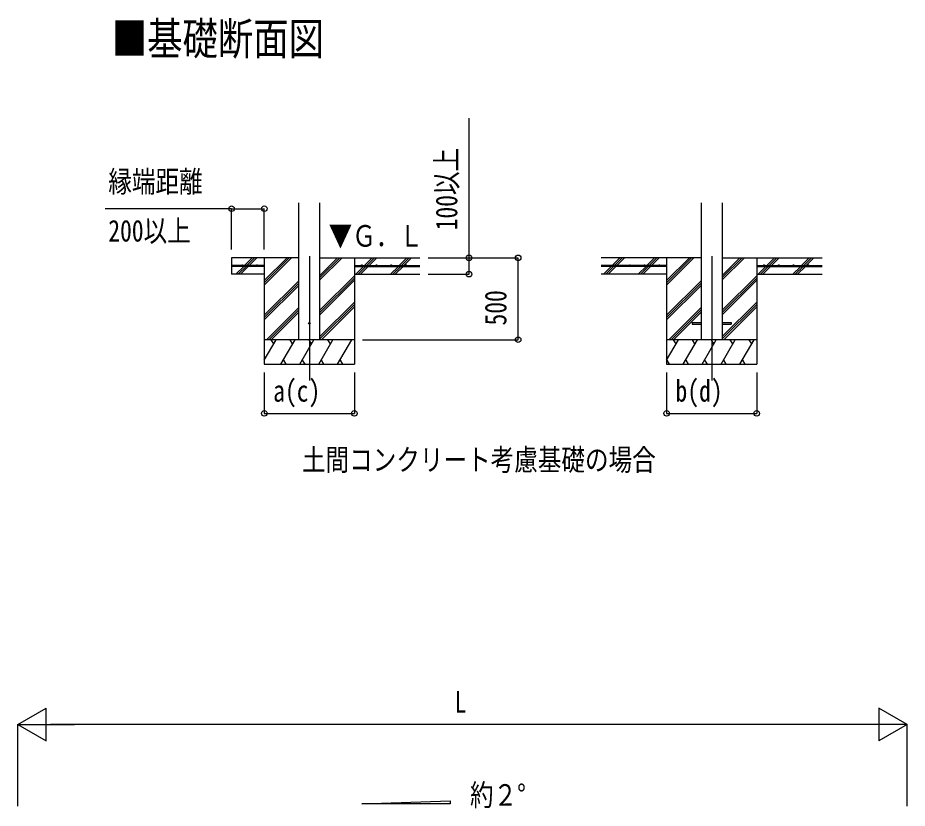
# Model space of a CAD drawing. Units: millimetres, scale not verified. Extents: x -16820 to 16820, y -11880 to 11880.
# Drawn here: x -972 to 4460, y -4594 to 234 of the extents above; entities that cross this region are included whole.
import ezdxf
from ezdxf.enums import TextEntityAlignment as Align

# ---------------------------------------------------------------- set-up
doc = ezdxf.new("R2010")
doc.units = ezdxf.units.MM
doc.header["$LTSCALE"] = 50
for name, color, linetype in [('0-2_USER1', 3, 'Continuous'), ('0-3_YKK_12', 2, 'Continuous'), ('0-4_YKK_13', 4, 'Continuous'), ('0-5_YKK_A1', 4, 'Continuous'), ('0-6_YKK_D', 6, 'Continuous')]:
    doc.layers.add(name, color=color, linetype=linetype)
doc.styles.add('ＭＳ ゴシック', font='')
doc.styles.get('ＭＳ ゴシック').set_extended_font_data('MS Gothic')

msp = doc.modelspace()

# ---------------------------------------------------------------- linework, layer by layer
at = {"layer": '0-3_YKK_12'}
for p, q in [((809.08, -1223.34), (809.08, -1982.55)), ((3266.08, -1223.34), (3266.08, -1982.55))]:
    msp.add_line(p, q, dxfattribs=at)
at = {"layer": '0-4_YKK_13'}
for p, q in [((3146.28, -1628.05), (3146.28, -1637.05)), ((3146.28, -1628.05), (3201.08, -1628.05)), ((3331.08, -1628.05), (3385.88, -1628.05)), ((3385.88, -1628.05), (3385.88, -1637.05)), ((3146.28, -1637.05), (3201.08, -1637.05)), ((3331.08, -1637.05), (3385.88, -1637.05))]:
    msp.add_line(p, q, dxfattribs=at)
msp.add_circle((809.08, -1632.55), 5, dxfattribs=at)
at = {"layer": '0-5_YKK_A1'}
for p, q in [((744.08, -1732.55), (744.08, -897.2)), ((874.08, -1732.55), (874.08, -897.2)), ((3201.08, -896.2), (3201.08, -1732.55)), ((3331.08, -896.2), (3331.08, -1732.55)), ((744.08, -1232.55), (334.08, -1232.55)), ((334.08, -1232.55), (334.08, -1332.55)), ((413.04, -1280.05), (460.54, -1232.55)), ((427.19, -1280.05), (474.69, -1232.55)), ((441.33, -1280.05), (488.83, -1232.55)), ((534.08, -1232.55), (534.08, -1882.55)), ((534.08, -1399.43), (700.96, -1232.55)), ((534.08, -1385.29), (686.82, -1232.55)), ((534.08, -1371.15), (672.68, -1232.55)), ((874.08, -1367.8), (1009.33, -1232.55)), ((874.08, -1353.66), (995.19, -1232.55)), ((874.08, -1339.52), (981.04, -1232.55)), ((874.08, -1232.55), (1484.08, -1232.55)), ((1084.08, -1232.55), (1084.08, -1882.55)), ((1145.68, -1280.05), (1193.18, -1232.55)), ((1159.82, -1280.05), (1207.32, -1232.55)), ((1173.96, -1280.05), (1221.46, -1232.55)), ((1357.81, -1280.05), (1405.31, -1232.55)), ((1371.95, -1280.05), (1419.45, -1232.55)), ((1386.09, -1280.05), (1433.59, -1232.55)), ((3201.08, -1232.55), (2591.08, -1232.55)), ((2657.91, -1280.05), (2705.41, -1232.55)), ((2676.91, -1275.2), (2719.55, -1232.55)), ((2686.2, -1280.05), (2733.7, -1232.55)), ((2870.04, -1280.05), (2917.54, -1232.55)), ((2884.19, -1280.05), (2931.69, -1232.55)), ((2898.33, -1280.05), (2945.83, -1232.55)), ((2991.08, -1232.55), (2991.08, -1882.55)), ((2991.08, -1399.43), (3157.96, -1232.55)), ((2991.08, -1385.29), (3143.82, -1232.55)), ((2991.08, -1371.15), (3129.68, -1232.55)), ((3331.08, -1367.8), (3466.33, -1232.55)), ((3331.08, -1353.66), (3452.19, -1232.55)), ((3331.08, -1339.52), (3438.04, -1232.55)), ((3331.08, -1232.55), (3941.08, -1232.55)), ((3541.08, -1232.55), (3541.08, -1882.55)), ((3602.68, -1280.05), (3650.18, -1232.55)), ((3616.82, -1280.05), (3664.32, -1232.55)), ((3630.96, -1280.05), (3678.46, -1232.55)), ((3814.81, -1280.05), (3862.31, -1232.55)), ((3828.95, -1280.05), (3876.45, -1232.55)), ((3843.09, -1280.05), (3890.59, -1232.55)), ((534.08, -1280.05), (334.08, -1280.05)), ((534.08, -1285.05), (334.08, -1285.05)), ((361.95, -1331.15), (408.04, -1285.05)), ((374.69, -1332.55), (422.19, -1285.05)), ((388.83, -1332.55), (436.33, -1285.05)), ((534.08, -1280.05), (534.08, -1285.05)), ((1084.08, -1280.05), (1484.08, -1280.05)), ((1084.08, -1280.05), (1084.08, -1285.05)), ((1084.08, -1285.05), (1484.08, -1285.05)), ((1093.18, -1332.55), (1140.68, -1285.05)), ((1107.32, -1332.55), (1154.82, -1285.05)), ((1121.46, -1332.55), (1168.96, -1285.05)), ((1305.31, -1332.55), (1352.81, -1285.05)), ((1319.45, -1332.55), (1366.95, -1285.05)), ((1333.59, -1332.55), (1381.09, -1285.05)), ((2991.08, -1280.05), (2591.08, -1280.05)), ((2991.08, -1285.05), (2591.08, -1285.05)), ((2605.41, -1332.55), (2652.91, -1285.05)), ((2619.55, -1332.55), (2667.05, -1285.05)), ((2633.7, -1332.55), (2681.2, -1285.05)), ((2672.05, -1280.05), (2673.72, -1278.38)), ((2818.95, -1331.15), (2865.04, -1285.05)), ((2831.69, -1332.55), (2879.19, -1285.05)), ((2845.83, -1332.55), (2893.33, -1285.05)), ((2991.08, -1280.05), (2991.08, -1285.05)), ((3541.08, -1280.05), (3941.08, -1280.05)), ((3541.08, -1280.05), (3541.08, -1285.05)), ((3541.08, -1285.05), (3941.08, -1285.05)), ((3550.18, -1332.55), (3597.68, -1285.05)), ((3564.32, -1332.55), (3611.82, -1285.05)), ((3578.46, -1332.55), (3625.96, -1285.05)), ((3762.31, -1332.55), (3809.81, -1285.05)), ((3776.45, -1332.55), (3823.95, -1285.05)), ((3790.59, -1332.55), (3838.09, -1285.05)), ((534.08, -1332.55), (334.08, -1332.55)), ((874.08, -1551.65), (1084.08, -1341.65)), ((874.08, -1565.79), (1084.08, -1355.79)), ((1084.08, -1332.55), (1484.08, -1332.55)), ((2991.08, -1332.55), (2591.08, -1332.55)), ((3331.08, -1551.65), (3541.08, -1341.65)), ((3331.08, -1565.79), (3541.08, -1355.79)), ((3541.08, -1332.55), (3941.08, -1332.55)), ((534.08, -1583.28), (744.08, -1373.28)), ((534.08, -1597.42), (744.08, -1387.42)), ((534.08, -1611.56), (744.08, -1401.57)), ((874.08, -1579.93), (1084.08, -1369.93)), ((2991.08, -1583.28), (3201.08, -1373.28)), ((2991.08, -1597.42), (3201.08, -1387.42)), ((2991.08, -1611.56), (3201.08, -1401.57)), ((3331.08, -1579.93), (3541.08, -1369.93)), ((874.08, -1713.78), (1084.08, -1503.78)), ((874.08, -1727.92), (1084.08, -1517.92)), ((3331.08, -1713.78), (3541.08, -1503.78)), ((3331.08, -1727.92), (3541.08, -1517.92)), ((546.94, -1732.55), (744.08, -1535.41)), ((561.08, -1732.55), (744.08, -1549.55)), ((575.22, -1732.55), (744.08, -1563.7)), ((883.59, -1732.55), (1084.08, -1532.06)), ((3003.94, -1732.55), (3201.08, -1535.41)), ((3018.08, -1732.55), (3201.08, -1549.55)), ((3032.22, -1732.55), (3201.08, -1563.7)), ((3340.59, -1732.55), (3541.08, -1532.06)), ((1084.08, -1732.55), (534.08, -1732.55)), ((534.08, -1858), (606.51, -1732.55)), ((591.51, -1758.54), (576.51, -1732.55)), ((635.38, -1882.55), (721.98, -1732.55)), ((706.98, -1758.53), (691.98, -1732.55)), ((750.85, -1882.55), (837.45, -1732.55)), ((822.45, -1758.54), (807.45, -1732.55)), ((866.32, -1882.55), (952.92, -1732.55)), ((937.92, -1758.53), (922.92, -1732.55)), ((981.79, -1882.55), (1068.39, -1732.55)), ((1038.39, -1732.55), (1038.39, -1732.55)), ((3541.08, -1732.55), (2991.08, -1732.55)), ((2991.08, -1858), (3063.51, -1732.55)), ((3048.51, -1758.54), (3033.51, -1732.55)), ((3092.38, -1882.55), (3178.98, -1732.55)), ((3163.98, -1758.53), (3148.98, -1732.55)), ((3207.85, -1882.55), (3294.45, -1732.55)), ((3279.45, -1758.54), (3264.45, -1732.55)), ((3323.32, -1882.55), (3409.92, -1732.55)), ((3394.92, -1758.53), (3379.92, -1732.55)), ((3438.79, -1882.55), (3525.39, -1732.55)), ((3510.39, -1758.53), (3495.39, -1732.55)), ((534.08, -1882.55), (1084.08, -1882.55)), ((650.37, -1856.57), (665.37, -1882.55)), ((765.84, -1856.57), (780.84, -1882.55)), ((881.32, -1856.57), (896.32, -1882.55)), ((996.78, -1856.57), (1011.78, -1882.55)), ((2991.08, -1882.55), (3541.08, -1882.55)), ((2991.9, -1856.57), (3006.9, -1882.55)), ((3107.37, -1856.57), (3122.37, -1882.55)), ((3222.84, -1856.57), (3237.84, -1882.55)), ((3338.32, -1856.57), (3353.32, -1882.55)), ((3453.78, -1856.57), (3468.78, -1882.55)), ((1130.59, -4568.32), (1668.19, -4548.46)), ((1668.19, -4548.46), (1668.19, -4568.32)), ((1668.19, -4568.32), (1130.59, -4568.32))]:
    msp.add_line(p, q, dxfattribs=at)
for centre in [(399.08, -1277.55), (489.08, -1277.55), (1129.08, -1277.55), (1219.08, -1277.55), (1309.08, -1277.55), (1399.08, -1277.55), (2676.08, -1277.55), (2766.08, -1277.55), (2856.08, -1277.55), (2946.08, -1277.55), (3586.08, -1277.55), (3676.08, -1277.55), (3766.08, -1277.55), (3856.08, -1277.55)]:
    msp.add_circle(centre, 2.5, dxfattribs=at)
at = {"layer": '0-6_YKK_D'}
for p, q in [((334.08, -932.55), (-437.36, -932.55)), ((334.08, -1182.55), (334.08, -931.55)), ((334.08, -932.55), (534.08, -932.55)), ((534.08, -1182.55), (534.08, -931.55)), ((1534.08, -1232.55), (2085.08, -1232.55)), ((1534.08, -1232.55), (1785.08, -1232.55)), ((2084.08, -1732.55), (2084.08, -1232.55)), ((1534.08, -1332.55), (1785.08, -1332.55)), ((1134.08, -1732.55), (2085.08, -1732.55)), ((534.08, -1932.55), (534.08, -2183.55)), ((1084.08, -1932.55), (1084.08, -2183.55)), ((2991.08, -1932.55), (2991.08, -2183.55)), ((3541.08, -1932.55), (3541.08, -2183.55)), ((534.08, -2182.55), (1084.08, -2182.55)), ((2991.08, -2182.55), (3541.08, -2182.55)), ((-971.52, -4082.55), (-798.32, -3982.55)), ((-798.32, -4182.55), (-798.32, -3982.55)), ((4460.26, -4082.55), (4287.05, -3982.55)), ((4287.05, -3982.55), (4287.05, -4182.55)), ((-971.52, -4582.55), (-971.52, -4081.55)), ((-971.52, -4082.55), (-798.32, -4182.55)), ((-971.52, -4082.55), (-625.11, -4082.55)), ((4260.26, -4082.55), (-771.52, -4082.55)), ((4460.26, -4082.55), (4113.85, -4082.55)), ((4460.26, -4082.55), (4287.05, -4182.55)), ((4460.26, -4582.55), (4460.26, -4081.55))]:
    msp.add_line(p, q, dxfattribs=at)
msp.add_lwpolyline([(1784.08, -1332.55), (1784.08, -1232.55), (1784.08, -379.75)], dxfattribs=at)
for centre in [(334.08, -932.55), (534.08, -932.55), (1784.08, -1232.55), (2084.08, -1232.55), (1784.08, -1332.55), (2084.08, -1732.55), (534.08, -2182.55), (1084.08, -2182.55), (2991.08, -2182.55), (3541.08, -2182.55)]:
    msp.add_circle(centre, 17, dxfattribs=at)

# ---------------------------------------------------------------- texts
at = {"layer": '0-2_USER1', "style": 'ＭＳ ゴシック', "width": 0.8}
for s, height, p in [('■基礎断面図', 197.9, (-397.31, -52.5)), ('土間コンクリート考慮基礎の場合', 132, (763.85, -2571.59))]:
    msp.add_text(s, height=height, dxfattribs=at).set_placement(p, align=Align.BOTTOM_LEFT)
at = {"layer": '0-5_YKK_A1', "style": 'ＭＳ ゴシック', "width": 0.8}
for s, p in [('▼Ｇ．Ｌ', (926.82, -1204.1)), ('約２°', (1790.05, -4619.02))]:
    msp.add_text(s, height=132, dxfattribs=at).set_placement(p, align=Align.BOTTOM_LEFT)
at = {"layer": '0-6_YKK_D', "style": 'ＭＳ ゴシック', "width": 0.8}
for s, p in [('100以上', (1752.08, -1064.55)), ('500', (2052.08, -1645.75))]:
    msp.add_text(s, height=132, rotation=90, dxfattribs=at).set_placement(p, align=Align.BOTTOM_LEFT)
for s, p in [('縁端距離', (-418.72, -872.55)), ('200以上', (-418.72, -1172.55)), ('a(c)', (588.28, -2150.55)), ('b(d)', (3045.28, -2150.55)), ('L', (1696.37, -4050.55))]:
    msp.add_text(s, height=132, dxfattribs=at).set_placement(p, align=Align.BOTTOM_LEFT)

doc.saveas('drawing.dxf')
